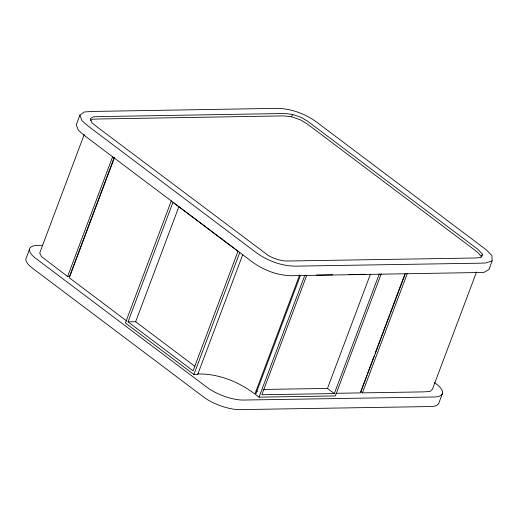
<?xml version="1.0" encoding="UTF-8"?>
<svg xmlns="http://www.w3.org/2000/svg" width="518" height="518" viewBox="0 0 518 518"><rect width="100%" height="100%" fill="white"/><g stroke="black" fill="none" stroke-linecap="round" stroke-linejoin="round"><path stroke-width="0.78" d="M482.472 254.189L480.944 257.394L475.621 257.99L287.561 261.014A16.375 5.575 20.6 0 1 268.311 255.504L97.371 127.169L91.822 122.688L90.19 118.739L93.518 116.809L99.598 116.595L284.965 113.494L292.579 114.4L300.841 117.262L307.336 120.979L478.159 249.572L482.472 254.189L481.662 256.902L477.35 252.033L306.734 123.582L300.252 119.794L291.582 116.764L283.747 115.89L98.899 118.985L92.826 119.185L90.721 120.312M492.1 260.845L489.102 269.444L483.844 272.423L295.072 275.66C279.707 276.334 264.381 270.875 252.098 261.784L84.758 135.807L78.36 130.245L76.282 124.806L79.895 115.197L84.136 111.998L91.595 111.461L272.597 108.43C289.29 107.479 305.911 113.572 318.952 123.847L486.085 249.67L491.958 255.581L492.1 260.845L485.696 263.008L478.043 263.215L299.216 266.09C283.683 266.893 268.182 261.448 255.756 252.272L88.52 126.373L81.973 120.707L79.895 115.197M29.494 249.281L25.9 258.845A27.163 9.246 20.6 0 0 32.401 268.143L203.606 397.028A27.163 9.246 20.6 0 0 239.802 409.615L430.542 406.546A27.163 9.246 20.6 0 0 439.005 402.648L442.599 393.091M84.259 134.427L39.718 252.998L41.505 256.598L67.593 276.502L69.503 276.476L114.284 157.343M67.593 276.502L112.652 156.637M114.361 157.925L69.308 277.79L126.703 321.005M171.316 200.842L125.414 322.967L193.894 374.52L197.708 374.456L242.696 254.765M128.024 321.866L172.954 202.337L238.008 251.314L193.078 370.836L128.024 321.866L135.651 321.743L194.91 366.349M135.651 321.743L178.904 206.669M193.894 374.52L239.815 252.35M299.644 275.013L254.901 394.049C238.565 381.636 218.447 373.614 197.746 373.938M300.349 275.589L255.62 394.586L259.045 397.164L335.34 395.94L381.248 273.815M259.045 397.164L304.96 275M306.779 275.213L261.849 394.742L334.33 393.576L379.26 274.054M263.021 389.458L327.486 388.422L370.454 274.1M366.841 375.304L360.722 391.582L362.438 392.871L423.381 391.893L430.057 391.472L432.375 389.361L476.534 271.982M367.398 373.821L374.074 356.067M375.187 353.108L380.749 338.306M381.028 337.568L387.425 320.551M387.704 319.807L389.653 314.627M390.209 313.15L400.498 285.774M400.777 285.029L404.668 274.669M405.309 273.769L360.528 392.903L335.891 393.298M362.438 392.871L407.213 273.744M291.582 116.764L292.579 114.4M42.8 245.305L37.95 245.39A27.163 9.246 20.6 0 0 35.995 258.586L207.2 387.47A27.163 9.246 20.6 0 0 243.395 400.051L434.136 396.982A27.163 9.246 20.6 0 0 436.091 383.786L434.162 382.336M316.511 275.058L332.698 274.799M348.912 274.54L365.119 274.281M327.486 388.422L334.33 393.576M256.248 390.527L257.491 391.466"/></g></svg>
